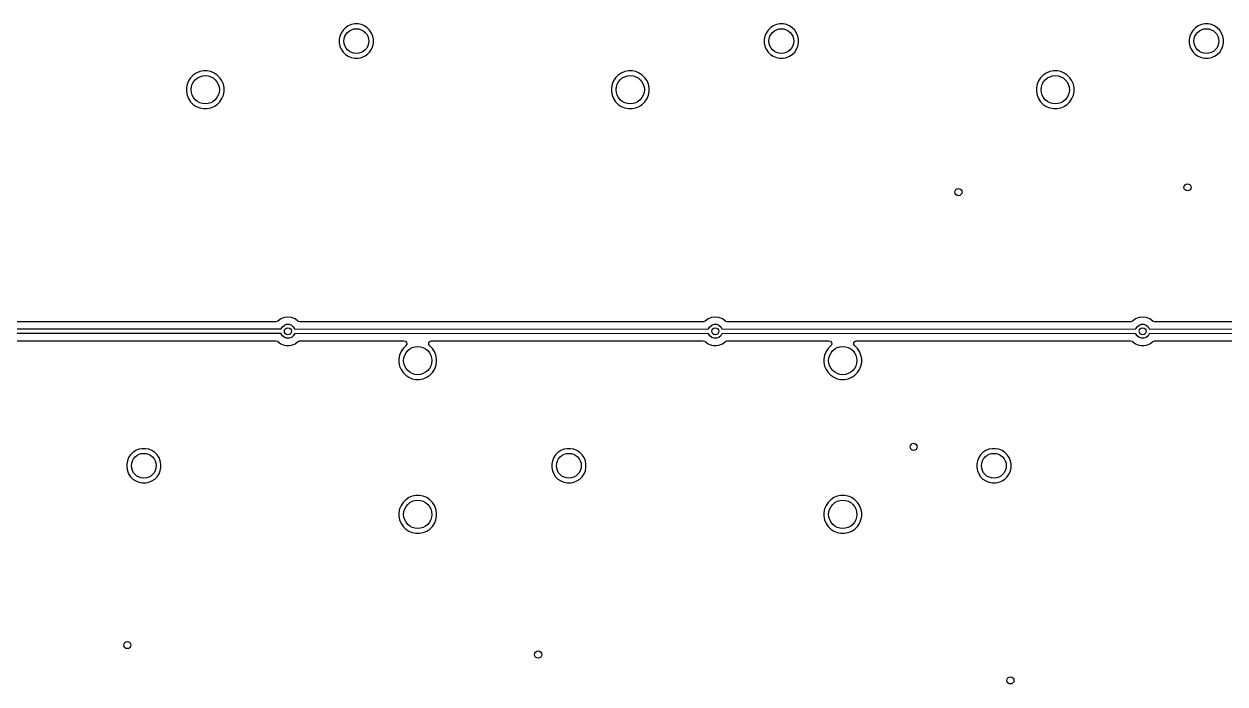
# Model space of a CAD drawing. Extents: x 0.7 to 11, y -6.1 to -1.6.
# Drawn here: x 2.399 to 4.401, y -3.805 to -2.704 of the extents above; entities that cross this region are included whole.
import ezdxf

# ---------------------------------------------------------------- set-up
doc = ezdxf.new("R2010")
doc.units = 0
doc.header["$MEASUREMENT"] = 0
doc.layers.add('BLACK', color=7, linetype='CONTINUOUS')

msp = doc.modelspace()

# ---------------------------------------------------------------- linework, layer by layer
at = {"layer": 'BLACK', "linetype": 'CONTINUOUS'}
for p, q in [((2.9274, -2.7188), (2.9253, -2.724)), ((2.9306, -2.7141), (2.9274, -2.7188)), ((2.9274, -2.7188), (2.9274, -2.7188)), ((2.9345, -2.7101), (2.9306, -2.7141)), ((2.9306, -2.7141), (2.9306, -2.7141)), ((2.9392, -2.707), (2.9345, -2.7101)), ((2.9345, -2.7101), (2.9345, -2.7101)), ((2.9444, -2.7048), (2.9392, -2.707)), ((2.9392, -2.707), (2.9392, -2.707)), ((2.9499, -2.7037), (2.9444, -2.7048)), ((2.9444, -2.7048), (2.9444, -2.7048)), ((2.9556, -2.7037), (2.9499, -2.7037)), ((2.9499, -2.7037), (2.9499, -2.7037)), ((2.9611, -2.7048), (2.9556, -2.7037)), ((2.9556, -2.7037), (2.9556, -2.7037)), ((2.9663, -2.707), (2.9611, -2.7048)), ((2.9611, -2.7048), (2.9611, -2.7048)), ((2.971, -2.7101), (2.9663, -2.707)), ((2.9663, -2.707), (2.9663, -2.707)), ((2.9749, -2.7141), (2.971, -2.7101)), ((2.971, -2.7101), (2.971, -2.7101)), ((2.9781, -2.7188), (2.9749, -2.7141)), ((2.9749, -2.7141), (2.9749, -2.7141)), ((2.9802, -2.724), (2.9781, -2.7188)), ((2.9781, -2.7188), (2.9781, -2.7188)), ((2.9781, -2.7188), (2.9781, -2.7188)), ((3.6361, -2.7188), (3.634, -2.724)), ((3.6392, -2.7141), (3.6361, -2.7188)), ((3.6361, -2.7188), (3.6361, -2.7188)), ((3.6432, -2.7101), (3.6392, -2.7141)), ((3.6392, -2.7141), (3.6392, -2.7141)), ((3.6479, -2.707), (3.6432, -2.7101)), ((3.6432, -2.7101), (3.6432, -2.7101)), ((3.6531, -2.7048), (3.6479, -2.707)), ((3.6479, -2.707), (3.6479, -2.707)), ((3.6586, -2.7037), (3.6531, -2.7048)), ((3.6531, -2.7048), (3.6531, -2.7048)), ((3.6642, -2.7037), (3.6586, -2.7037)), ((3.6586, -2.7037), (3.6586, -2.7037)), ((3.6697, -2.7048), (3.6642, -2.7037)), ((3.6642, -2.7037), (3.6642, -2.7037)), ((3.6749, -2.707), (3.6697, -2.7048)), ((3.6697, -2.7048), (3.6697, -2.7048)), ((3.6796, -2.7101), (3.6749, -2.707)), ((3.6749, -2.707), (3.6749, -2.707)), ((3.6836, -2.7141), (3.6796, -2.7101)), ((3.6796, -2.7101), (3.6796, -2.7101)), ((3.6867, -2.7188), (3.6836, -2.7141)), ((3.6836, -2.7141), (3.6836, -2.7141)), ((3.6889, -2.724), (3.6867, -2.7188)), ((3.6867, -2.7188), (3.6867, -2.7188)), ((3.6867, -2.7188), (3.6867, -2.7188)), ((4.3448, -2.7188), (4.3426, -2.724)), ((4.3479, -2.7141), (4.3448, -2.7188)), ((4.3448, -2.7188), (4.3448, -2.7188)), ((4.3519, -2.7101), (4.3479, -2.7141)), ((4.3479, -2.7141), (4.3479, -2.7141)), ((4.3565, -2.707), (4.3519, -2.7101)), ((4.3519, -2.7101), (4.3519, -2.7101)), ((4.3617, -2.7048), (4.3565, -2.707)), ((4.3565, -2.707), (4.3565, -2.707)), ((4.3673, -2.7037), (4.3617, -2.7048)), ((4.3617, -2.7048), (4.3617, -2.7048)), ((4.3729, -2.7037), (4.3673, -2.7037)), ((4.3673, -2.7037), (4.3673, -2.7037)), ((4.3784, -2.7048), (4.3729, -2.7037)), ((4.3729, -2.7037), (4.3729, -2.7037)), ((4.3836, -2.707), (4.3784, -2.7048)), ((4.3784, -2.7048), (4.3784, -2.7048)), ((4.3883, -2.7101), (4.3836, -2.707)), ((4.3836, -2.707), (4.3836, -2.707)), ((4.3923, -2.7141), (4.3883, -2.7101)), ((4.3883, -2.7101), (4.3883, -2.7101)), ((4.3954, -2.7188), (4.3923, -2.7141)), ((4.3923, -2.7141), (4.3923, -2.7141)), ((4.3975, -2.724), (4.3954, -2.7188)), ((4.3954, -2.7188), (4.3954, -2.7188)), ((4.3954, -2.7188), (4.3954, -2.7188)), ((2.9253, -2.724), (2.9242, -2.7295)), ((2.9242, -2.7295), (2.9242, -2.7295)), ((2.9242, -2.7295), (2.9242, -2.7351)), ((2.9242, -2.7351), (2.9242, -2.7351)), ((2.9242, -2.7351), (2.9242, -2.7351)), ((2.9242, -2.7351), (2.9253, -2.7406)), ((2.9253, -2.724), (2.9253, -2.724)), ((2.9253, -2.7406), (2.9253, -2.7406)), ((2.9253, -2.7406), (2.9274, -2.7458)), ((2.9781, -2.7458), (2.9802, -2.7406)), ((2.9813, -2.7295), (2.9802, -2.724)), ((2.9802, -2.724), (2.9802, -2.724)), ((2.9802, -2.724), (2.9802, -2.724)), ((2.9802, -2.7406), (2.9813, -2.7351)), ((2.9813, -2.7351), (2.9813, -2.7295)), ((2.9813, -2.7295), (2.9813, -2.7295)), ((2.9813, -2.7351), (2.9813, -2.7351)), ((3.634, -2.724), (3.6329, -2.7295)), ((3.6329, -2.7295), (3.6329, -2.7295)), ((3.6329, -2.7295), (3.6329, -2.7351)), ((3.6329, -2.7351), (3.6329, -2.7351)), ((3.6329, -2.7351), (3.6329, -2.7351)), ((3.6329, -2.7351), (3.634, -2.7406)), ((3.634, -2.724), (3.634, -2.724)), ((3.634, -2.7406), (3.634, -2.7406)), ((3.634, -2.7406), (3.6361, -2.7458)), ((3.6867, -2.7458), (3.6889, -2.7406)), ((3.69, -2.7295), (3.6889, -2.724)), ((3.6889, -2.724), (3.6889, -2.724)), ((3.6889, -2.724), (3.6889, -2.724)), ((3.6889, -2.7406), (3.69, -2.7351)), ((3.69, -2.7351), (3.69, -2.7295)), ((3.69, -2.7295), (3.69, -2.7295)), ((3.69, -2.7351), (3.69, -2.7351)), ((4.3426, -2.724), (4.3415, -2.7295)), ((4.3415, -2.7295), (4.3415, -2.7295)), ((4.3415, -2.7295), (4.3415, -2.7351)), ((4.3415, -2.7351), (4.3415, -2.7351)), ((4.3415, -2.7351), (4.3415, -2.7351)), ((4.3415, -2.7351), (4.3426, -2.7406)), ((4.3426, -2.724), (4.3426, -2.724)), ((4.3426, -2.7406), (4.3426, -2.7406)), ((4.3426, -2.7406), (4.3448, -2.7458)), ((4.3954, -2.7458), (4.3975, -2.7406)), ((4.3986, -2.7295), (4.3975, -2.724)), ((4.3975, -2.724), (4.3975, -2.724)), ((4.3975, -2.724), (4.3975, -2.724)), ((4.3975, -2.7406), (4.3986, -2.7351)), ((4.3986, -2.7351), (4.3986, -2.7295)), ((4.3986, -2.7295), (4.3986, -2.7295)), ((4.3986, -2.7351), (4.3986, -2.7351)), ((2.9274, -2.7458), (2.9274, -2.7458)), ((2.9274, -2.7458), (2.9306, -2.7505)), ((2.9306, -2.7505), (2.9306, -2.7505)), ((2.9306, -2.7505), (2.9345, -2.7545)), ((2.9345, -2.7545), (2.9345, -2.7545)), ((2.9345, -2.7545), (2.9392, -2.7576)), ((2.9392, -2.7576), (2.9392, -2.7576)), ((2.9392, -2.7576), (2.9392, -2.7576)), ((2.9392, -2.7576), (2.9444, -2.7597)), ((2.9444, -2.7597), (2.9444, -2.7597)), ((2.9444, -2.7597), (2.9444, -2.7597)), ((2.9444, -2.7597), (2.9499, -2.7608)), ((2.9499, -2.7608), (2.9499, -2.7608)), ((2.9499, -2.7608), (2.9556, -2.7608)), ((2.9556, -2.7608), (2.9593, -2.7601)), ((2.9593, -2.7601), (2.9611, -2.7597)), ((2.9611, -2.7597), (2.9663, -2.7576)), ((2.9663, -2.7576), (2.971, -2.7545)), ((2.971, -2.7545), (2.9749, -2.7505)), ((2.9749, -2.7505), (2.9781, -2.7458)), ((3.6361, -2.7458), (3.6361, -2.7458)), ((3.6361, -2.7458), (3.6392, -2.7505)), ((3.6392, -2.7505), (3.6392, -2.7505)), ((3.6392, -2.7505), (3.6432, -2.7545)), ((3.6432, -2.7545), (3.6432, -2.7545)), ((3.6432, -2.7545), (3.6479, -2.7576)), ((3.6479, -2.7576), (3.6479, -2.7576)), ((3.6479, -2.7576), (3.6479, -2.7576)), ((3.6479, -2.7576), (3.6531, -2.7597)), ((3.6531, -2.7597), (3.6531, -2.7597)), ((3.6531, -2.7597), (3.6531, -2.7597)), ((3.6531, -2.7597), (3.6586, -2.7608)), ((3.6586, -2.7608), (3.6586, -2.7608)), ((3.6586, -2.7608), (3.6642, -2.7608)), ((3.6642, -2.7608), (3.6679, -2.7601)), ((3.6679, -2.7601), (3.6697, -2.7597)), ((3.6697, -2.7597), (3.6749, -2.7576)), ((3.6749, -2.7576), (3.6796, -2.7545)), ((3.6796, -2.7545), (3.6836, -2.7505)), ((3.6836, -2.7505), (3.6867, -2.7458)), ((4.3448, -2.7458), (4.3448, -2.7458)), ((4.3448, -2.7458), (4.3479, -2.7505)), ((4.3479, -2.7505), (4.3479, -2.7505)), ((4.3479, -2.7505), (4.3519, -2.7545)), ((4.3519, -2.7545), (4.3519, -2.7545)), ((4.3519, -2.7545), (4.3565, -2.7576)), ((4.3565, -2.7576), (4.3565, -2.7576)), ((4.3565, -2.7576), (4.3565, -2.7576)), ((4.3565, -2.7576), (4.3617, -2.7597)), ((4.3617, -2.7597), (4.3617, -2.7597)), ((4.3617, -2.7597), (4.3617, -2.7597)), ((4.3617, -2.7597), (4.3673, -2.7608)), ((4.3673, -2.7608), (4.3673, -2.7608)), ((4.3673, -2.7608), (4.3729, -2.7608)), ((4.3729, -2.7608), (4.3766, -2.7601)), ((4.3766, -2.7601), (4.3784, -2.7597)), ((4.3784, -2.7597), (4.3836, -2.7576)), ((4.3836, -2.7576), (4.3883, -2.7545)), ((4.3883, -2.7545), (4.3923, -2.7505)), ((4.3923, -2.7505), (4.3954, -2.7458)), ((2.6916, -2.7831), (2.6859, -2.7855)), ((2.6977, -2.7819), (2.6916, -2.7831)), ((2.6916, -2.7831), (2.6916, -2.7831)), ((2.7039, -2.7819), (2.6977, -2.7819)), ((2.6977, -2.7819), (2.6977, -2.7819)), ((2.71, -2.7831), (2.7039, -2.7819)), ((2.7039, -2.7819), (2.7039, -2.7819)), ((2.7157, -2.7855), (2.71, -2.7831)), ((2.71, -2.7831), (2.71, -2.7831)), ((3.4003, -2.7831), (3.3945, -2.7855)), ((3.4063, -2.7819), (3.4003, -2.7831)), ((3.4003, -2.7831), (3.4003, -2.7831)), ((3.4126, -2.7819), (3.4063, -2.7819)), ((3.4063, -2.7819), (3.4063, -2.7819)), ((3.4186, -2.7831), (3.4126, -2.7819)), ((3.4126, -2.7819), (3.4126, -2.7819)), ((3.4244, -2.7855), (3.4186, -2.7831)), ((3.4186, -2.7831), (3.4186, -2.7831)), ((4.1089, -2.7831), (4.1032, -2.7855)), ((4.115, -2.7819), (4.1089, -2.7831)), ((4.1089, -2.7831), (4.1089, -2.7831)), ((4.1212, -2.7819), (4.115, -2.7819)), ((4.115, -2.7819), (4.115, -2.7819)), ((4.1273, -2.7831), (4.1212, -2.7819)), ((4.1212, -2.7819), (4.1212, -2.7819)), ((4.133, -2.7855), (4.1273, -2.7831)), ((4.1273, -2.7831), (4.1273, -2.7831)), ((2.6729, -2.7985), (2.6705, -2.8042)), ((2.6763, -2.7933), (2.6729, -2.7985)), ((2.6729, -2.7985), (2.6729, -2.7985)), ((2.6807, -2.7889), (2.6763, -2.7933)), ((2.6763, -2.7933), (2.6763, -2.7933)), ((2.6859, -2.7855), (2.6807, -2.7889)), ((2.6807, -2.7889), (2.6807, -2.7889)), ((2.6859, -2.7855), (2.6859, -2.7855)), ((2.7209, -2.7889), (2.7157, -2.7855)), ((2.7157, -2.7855), (2.7157, -2.7855)), ((2.7253, -2.7933), (2.7209, -2.7889)), ((2.7209, -2.7889), (2.7209, -2.7889)), ((2.7287, -2.7985), (2.7253, -2.7933)), ((2.7253, -2.7933), (2.7253, -2.7933)), ((2.7311, -2.8042), (2.7287, -2.7985)), ((2.7287, -2.7985), (2.7287, -2.7985)), ((3.3815, -2.7985), (3.3791, -2.8042)), ((3.385, -2.7933), (3.3815, -2.7985)), ((3.3815, -2.7985), (3.3815, -2.7985)), ((3.3894, -2.7889), (3.385, -2.7933)), ((3.385, -2.7933), (3.385, -2.7933)), ((3.3945, -2.7855), (3.3894, -2.7889)), ((3.3894, -2.7889), (3.3894, -2.7889)), ((3.3945, -2.7855), (3.3945, -2.7855)), ((3.4295, -2.7889), (3.4244, -2.7855)), ((3.4244, -2.7855), (3.4244, -2.7855)), ((3.4339, -2.7933), (3.4295, -2.7889)), ((3.4295, -2.7889), (3.4295, -2.7889)), ((3.4374, -2.7985), (3.4339, -2.7933)), ((3.4339, -2.7933), (3.4339, -2.7933)), ((3.4398, -2.8042), (3.4374, -2.7985)), ((3.4374, -2.7985), (3.4374, -2.7985)), ((4.0902, -2.7985), (4.0878, -2.8042)), ((4.0936, -2.7933), (4.0902, -2.7985)), ((4.0902, -2.7985), (4.0902, -2.7985)), ((4.098, -2.7889), (4.0936, -2.7933)), ((4.0936, -2.7933), (4.0936, -2.7933)), ((4.1032, -2.7855), (4.098, -2.7889)), ((4.098, -2.7889), (4.098, -2.7889)), ((4.1032, -2.7855), (4.1032, -2.7855)), ((4.1382, -2.7889), (4.133, -2.7855)), ((4.133, -2.7855), (4.133, -2.7855)), ((4.1426, -2.7933), (4.1382, -2.7889)), ((4.1382, -2.7889), (4.1382, -2.7889)), ((4.146, -2.7985), (4.1426, -2.7933)), ((4.1426, -2.7933), (4.1426, -2.7933)), ((4.1484, -2.8042), (4.146, -2.7985)), ((4.146, -2.7985), (4.146, -2.7985)), ((2.6705, -2.8042), (2.6693, -2.8103)), ((2.6693, -2.8103), (2.6693, -2.8165)), ((2.6693, -2.8165), (2.6705, -2.8226)), ((2.6705, -2.8042), (2.6705, -2.8042)), ((2.6705, -2.8226), (2.6705, -2.8226)), ((2.6705, -2.8226), (2.6729, -2.8283)), ((2.7287, -2.8283), (2.7311, -2.8226)), ((2.7323, -2.8103), (2.7311, -2.8042)), ((2.7311, -2.8042), (2.7311, -2.8042)), ((2.7311, -2.8042), (2.7311, -2.8042)), ((2.7311, -2.8226), (2.7323, -2.8165)), ((2.7323, -2.8165), (2.7323, -2.8103)), ((2.7323, -2.8103), (2.7323, -2.8103)), ((2.7323, -2.8103), (2.7323, -2.8103)), ((3.3791, -2.8042), (3.3779, -2.8103)), ((3.3779, -2.8103), (3.3779, -2.8165)), ((3.3779, -2.8165), (3.3791, -2.8226)), ((3.3791, -2.8042), (3.3791, -2.8042)), ((3.3791, -2.8226), (3.3791, -2.8226)), ((3.3791, -2.8226), (3.3815, -2.8283)), ((3.4374, -2.8283), (3.4398, -2.8226)), ((3.441, -2.8103), (3.4398, -2.8042)), ((3.4398, -2.8042), (3.4398, -2.8042)), ((3.4398, -2.8042), (3.4398, -2.8042)), ((3.4398, -2.8226), (3.441, -2.8165)), ((3.441, -2.8165), (3.441, -2.8103)), ((3.441, -2.8103), (3.441, -2.8103)), ((3.441, -2.8103), (3.441, -2.8103)), ((4.0878, -2.8042), (4.0866, -2.8103)), ((4.0866, -2.8103), (4.0866, -2.8165)), ((4.0866, -2.8165), (4.0878, -2.8226)), ((4.0878, -2.8042), (4.0878, -2.8042)), ((4.0878, -2.8226), (4.0878, -2.8226)), ((4.0878, -2.8226), (4.0902, -2.8283)), ((4.146, -2.8283), (4.1484, -2.8226)), ((4.1496, -2.8103), (4.1484, -2.8042)), ((4.1484, -2.8042), (4.1484, -2.8042)), ((4.1484, -2.8042), (4.1484, -2.8042)), ((4.1484, -2.8226), (4.1496, -2.8165)), ((4.1496, -2.8165), (4.1496, -2.8103)), ((4.1496, -2.8103), (4.1496, -2.8103)), ((4.1496, -2.8103), (4.1496, -2.8103)), ((2.6729, -2.8283), (2.6729, -2.8283)), ((2.6729, -2.8283), (2.6763, -2.8335)), ((2.6763, -2.8335), (2.6763, -2.8335)), ((2.6763, -2.8335), (2.6807, -2.8379)), ((2.6807, -2.8379), (2.6859, -2.8413)), ((2.6859, -2.8413), (2.6859, -2.8413)), ((2.6859, -2.8413), (2.6916, -2.8437)), ((2.71, -2.8437), (2.7157, -2.8413)), ((2.7157, -2.8413), (2.7161, -2.841)), ((2.7161, -2.841), (2.7209, -2.8379)), ((2.7209, -2.8379), (2.7253, -2.8335)), ((2.7209, -2.8379), (2.7209, -2.8379)), ((2.7253, -2.8335), (2.7287, -2.8283)), ((2.7253, -2.8335), (2.7253, -2.8335)), ((3.3815, -2.8283), (3.3815, -2.8283)), ((3.3815, -2.8283), (3.385, -2.8335)), ((3.385, -2.8335), (3.385, -2.8335)), ((3.385, -2.8335), (3.3894, -2.8379)), ((3.3894, -2.8379), (3.3945, -2.8413)), ((3.3945, -2.8413), (3.3945, -2.8413)), ((3.3945, -2.8413), (3.4003, -2.8437)), ((3.4186, -2.8437), (3.4244, -2.8413)), ((3.4244, -2.8413), (3.4248, -2.841)), ((3.4248, -2.841), (3.4295, -2.8379)), ((3.4295, -2.8379), (3.4339, -2.8335)), ((3.4295, -2.8379), (3.4295, -2.8379)), ((3.4339, -2.8335), (3.4374, -2.8283)), ((3.4339, -2.8335), (3.4339, -2.8335)), ((4.0902, -2.8283), (4.0902, -2.8283)), ((4.0902, -2.8283), (4.0936, -2.8335)), ((4.0936, -2.8335), (4.0936, -2.8335)), ((4.0936, -2.8335), (4.098, -2.8379)), ((4.098, -2.8379), (4.1032, -2.8413)), ((4.1032, -2.8413), (4.1032, -2.8413)), ((4.1032, -2.8413), (4.1089, -2.8437)), ((4.1273, -2.8437), (4.133, -2.8413)), ((4.133, -2.8413), (4.1335, -2.841)), ((4.1335, -2.841), (4.1382, -2.8379)), ((4.1382, -2.8379), (4.1426, -2.8335)), ((4.1382, -2.8379), (4.1382, -2.8379)), ((4.1426, -2.8335), (4.146, -2.8283)), ((4.1426, -2.8335), (4.1426, -2.8335)), ((2.6916, -2.8437), (2.6916, -2.8437)), ((2.6916, -2.8437), (2.6977, -2.8449)), ((2.6977, -2.8449), (2.6977, -2.8449)), ((2.6977, -2.8449), (2.6977, -2.8449)), ((2.6977, -2.8449), (2.7039, -2.8449)), ((2.7039, -2.8449), (2.71, -2.8437)), ((2.7039, -2.8449), (2.7039, -2.8449)), ((3.4003, -2.8437), (3.4003, -2.8437)), ((3.4003, -2.8437), (3.4063, -2.8449)), ((3.4063, -2.8449), (3.4063, -2.8449)), ((3.4063, -2.8449), (3.4063, -2.8449)), ((3.4063, -2.8449), (3.4126, -2.8449)), ((3.4126, -2.8449), (3.4186, -2.8437)), ((3.4126, -2.8449), (3.4126, -2.8449)), ((4.1089, -2.8437), (4.1089, -2.8437)), ((4.1089, -2.8437), (4.115, -2.8449)), ((4.115, -2.8449), (4.115, -2.8449)), ((4.115, -2.8449), (4.115, -2.8449)), ((4.115, -2.8449), (4.1212, -2.8449)), ((4.1212, -2.8449), (4.1273, -2.8437)), ((4.1212, -2.8449), (4.1212, -2.8449)), ((2.8186, -3.2008), (2.1538, -3.2008)), ((2.819, -3.2008), (2.8186, -3.2008)), ((2.8216, -3.1998), (2.819, -3.2008)), ((2.8217, -3.1997), (2.8216, -3.1998)), ((2.8267, -3.1959), (2.8217, -3.1997)), ((2.8217, -3.1997), (2.8217, -3.1997)), ((2.8324, -3.1935), (2.8267, -3.1959)), ((2.8267, -3.1959), (2.8267, -3.1959)), ((2.8386, -3.1927), (2.8324, -3.1935)), ((2.8324, -3.1935), (2.8324, -3.1935)), ((2.8448, -3.1935), (2.8386, -3.1927)), ((2.8386, -3.1927), (2.8386, -3.1927)), ((2.8505, -3.1959), (2.8448, -3.1935)), ((2.8448, -3.1935), (2.8448, -3.1935)), ((2.8554, -3.1997), (2.8505, -3.1959)), ((2.8556, -3.1998), (2.8554, -3.1997)), ((2.8554, -3.1997), (2.8554, -3.1997)), ((2.8559, -3.2), (2.8556, -3.1998)), ((2.8585, -3.2008), (2.8559, -3.2)), ((3.5312, -3.2008), (2.8585, -3.2008)), ((3.5316, -3.2008), (3.5312, -3.2008)), ((3.5342, -3.1998), (3.5316, -3.2008)), ((3.5343, -3.1997), (3.5342, -3.1998)), ((3.5393, -3.1959), (3.5343, -3.1997)), ((3.5343, -3.1997), (3.5343, -3.1997)), ((3.545, -3.1935), (3.5393, -3.1959)), ((3.5393, -3.1959), (3.5393, -3.1959)), ((3.5512, -3.1927), (3.545, -3.1935)), ((3.545, -3.1935), (3.545, -3.1935)), ((3.5574, -3.1935), (3.5512, -3.1927)), ((3.5512, -3.1927), (3.5512, -3.1927)), ((3.5631, -3.1959), (3.5574, -3.1935)), ((3.5574, -3.1935), (3.5574, -3.1935)), ((3.568, -3.1997), (3.5631, -3.1959)), ((3.5682, -3.1998), (3.568, -3.1997)), ((3.568, -3.1997), (3.568, -3.1997)), ((3.5685, -3.2), (3.5682, -3.1998)), ((3.5711, -3.2008), (3.5685, -3.2)), ((4.2438, -3.2008), (3.5711, -3.2008)), ((4.2442, -3.2008), (4.2438, -3.2008)), ((4.2468, -3.1998), (4.2442, -3.2008)), ((4.2469, -3.1997), (4.2468, -3.1998)), ((4.2519, -3.1959), (4.2469, -3.1997)), ((4.2469, -3.1997), (4.2469, -3.1997)), ((4.2576, -3.1935), (4.2519, -3.1959)), ((4.2519, -3.1959), (4.2519, -3.1959)), ((4.2638, -3.1927), (4.2576, -3.1935)), ((4.2576, -3.1935), (4.2576, -3.1935)), ((4.27, -3.1935), (4.2638, -3.1927)), ((4.2638, -3.1927), (4.2638, -3.1927)), ((4.2757, -3.1959), (4.27, -3.1935)), ((4.27, -3.1935), (4.27, -3.1935)), ((4.2806, -3.1997), (4.2757, -3.1959)), ((4.2808, -3.1998), (4.2806, -3.1997)), ((4.2806, -3.1997), (4.2806, -3.1997)), ((4.2811, -3.2), (4.2808, -3.1998)), ((4.2837, -3.2008), (4.2811, -3.2)), ((4.8068, -3.2008), (4.2837, -3.2008)), ((2.145, -3.2127), (2.8275, -3.2126)), ((2.8275, -3.2204), (2.145, -3.2205)), ((2.8275, -3.2125), (2.8295, -3.2089)), ((2.8275, -3.2126), (2.8275, -3.2125)), ((2.8275, -3.2206), (2.8275, -3.2204)), ((2.8295, -3.2241), (2.8275, -3.2206)), ((2.8295, -3.2089), (2.8327, -3.2063)), ((2.8327, -3.2063), (2.8365, -3.2049)), ((2.8365, -3.2049), (2.8406, -3.2049)), ((2.8406, -3.2049), (2.8445, -3.2063)), ((2.8445, -3.2063), (2.8476, -3.2089)), ((2.8476, -3.2089), (2.8497, -3.2125)), ((2.8497, -3.2206), (2.8476, -3.2241)), ((2.8497, -3.2125), (2.8497, -3.2127)), ((2.8497, -3.2127), (3.5401, -3.2126)), ((3.5401, -3.2204), (2.8497, -3.2205)), ((2.8497, -3.2205), (2.8497, -3.2206)), ((3.5401, -3.2125), (3.5421, -3.2089)), ((3.5401, -3.2126), (3.5401, -3.2125)), ((3.5401, -3.2206), (3.5401, -3.2204)), ((3.5421, -3.2241), (3.5401, -3.2206)), ((3.5421, -3.2089), (3.5453, -3.2063)), ((3.5453, -3.2063), (3.5491, -3.2049)), ((3.5491, -3.2049), (3.5532, -3.2049)), ((3.5532, -3.2049), (3.5571, -3.2063)), ((3.5571, -3.2063), (3.5602, -3.2089)), ((3.5602, -3.2089), (3.5623, -3.2125)), ((3.5623, -3.2206), (3.5602, -3.2241)), ((3.5623, -3.2125), (3.5623, -3.2127)), ((3.5623, -3.2127), (4.2527, -3.2126)), ((4.2526, -3.2204), (3.5623, -3.2205)), ((3.5623, -3.2205), (3.5623, -3.2206)), ((4.2527, -3.2206), (4.2526, -3.2204)), ((4.2527, -3.2125), (4.2547, -3.2089)), ((4.2527, -3.2126), (4.2527, -3.2125)), ((4.2547, -3.2241), (4.2527, -3.2206)), ((4.2547, -3.2089), (4.2579, -3.2063)), ((4.2579, -3.2063), (4.2617, -3.2049)), ((4.2617, -3.2049), (4.2658, -3.2049)), ((4.2658, -3.2049), (4.2697, -3.2063)), ((4.2697, -3.2063), (4.2728, -3.2089)), ((4.2728, -3.2089), (4.2749, -3.2125)), ((4.2749, -3.2206), (4.2728, -3.2241)), ((4.2749, -3.2125), (4.2749, -3.2127)), ((4.2749, -3.2127), (4.8157, -3.2126)), ((4.8156, -3.2204), (4.2749, -3.2205)), ((4.2749, -3.2205), (4.2749, -3.2206)), ((2.3697, -3.2323), (2.8186, -3.2323)), ((2.8186, -3.2323), (2.8213, -3.2331)), ((2.8213, -3.2331), (2.8216, -3.2333)), ((2.8216, -3.2333), (2.8217, -3.2334)), ((2.8217, -3.2334), (2.8217, -3.2334)), ((2.8217, -3.2334), (2.8267, -3.2372)), ((2.8267, -3.2372), (2.8324, -3.2396)), ((2.8327, -3.2268), (2.8295, -3.2241)), ((2.8324, -3.2396), (2.8355, -3.24)), ((2.8365, -3.2282), (2.8327, -3.2268)), ((2.8355, -3.24), (2.8386, -3.2404)), ((2.8406, -3.2282), (2.8365, -3.2282)), ((2.8386, -3.2404), (2.8406, -3.2401)), ((2.8386, -3.2404), (2.8386, -3.2404)), ((2.8386, -3.2404), (2.8386, -3.2404)), ((2.8445, -3.2268), (2.8406, -3.2282)), ((2.8406, -3.2401), (2.8448, -3.2396)), ((2.8476, -3.2241), (2.8445, -3.2268)), ((2.8448, -3.2396), (2.8505, -3.2372)), ((2.8505, -3.2372), (2.8554, -3.2334)), ((2.8554, -3.2334), (2.8556, -3.2333)), ((2.8554, -3.2334), (2.8554, -3.2334)), ((2.8556, -3.2333), (2.8581, -3.2323)), ((2.8581, -3.2323), (2.8585, -3.2323)), ((2.8585, -3.2323), (3.0318, -3.2323)), ((3.0352, -3.2407), (3.0306, -3.2453)), ((3.0318, -3.2323), (3.0345, -3.2331)), ((3.0345, -3.2331), (3.0363, -3.2352)), ((3.0355, -3.2404), (3.0352, -3.2407)), ((3.0352, -3.2407), (3.0352, -3.2407)), ((3.0367, -3.2379), (3.0355, -3.2404)), ((3.0363, -3.2352), (3.0367, -3.2379)), ((3.0737, -3.2359), (3.0751, -3.2336)), ((3.0738, -3.2387), (3.0737, -3.2359)), ((3.0751, -3.2406), (3.0738, -3.2387)), ((3.075, -3.2407), (3.0751, -3.2406)), ((3.0796, -3.2453), (3.075, -3.2407)), ((3.0751, -3.2336), (3.0776, -3.2324)), ((3.0776, -3.2324), (3.0784, -3.2323)), ((3.0784, -3.2323), (3.5312, -3.2323)), ((3.5312, -3.2323), (3.5339, -3.2331)), ((3.5339, -3.2331), (3.5342, -3.2333)), ((3.5342, -3.2333), (3.5343, -3.2334)), ((3.5343, -3.2334), (3.5343, -3.2334)), ((3.5343, -3.2334), (3.5393, -3.2372)), ((3.5393, -3.2372), (3.545, -3.2396)), ((3.5453, -3.2268), (3.5421, -3.2241)), ((3.545, -3.2396), (3.5481, -3.24)), ((3.5491, -3.2282), (3.5453, -3.2268)), ((3.5481, -3.24), (3.5512, -3.2404)), ((3.5532, -3.2282), (3.5491, -3.2282)), ((3.5512, -3.2404), (3.5532, -3.2401)), ((3.5512, -3.2404), (3.5512, -3.2404)), ((3.5512, -3.2404), (3.5512, -3.2404)), ((3.5571, -3.2268), (3.5532, -3.2282)), ((3.5532, -3.2401), (3.5574, -3.2396)), ((3.5602, -3.2241), (3.5571, -3.2268)), ((3.5574, -3.2396), (3.5631, -3.2372)), ((3.5631, -3.2372), (3.568, -3.2334)), ((3.568, -3.2334), (3.5682, -3.2333)), ((3.568, -3.2334), (3.568, -3.2334)), ((3.5682, -3.2333), (3.5707, -3.2323)), ((3.5707, -3.2323), (3.5711, -3.2323)), ((3.5711, -3.2323), (3.7405, -3.2323)), ((3.7439, -3.2407), (3.7393, -3.2453)), ((3.7405, -3.2323), (3.7431, -3.2331)), ((3.7431, -3.2331), (3.7449, -3.2352)), ((3.7442, -3.2404), (3.7439, -3.2407)), ((3.7439, -3.2407), (3.7439, -3.2407)), ((3.7453, -3.2379), (3.7442, -3.2404)), ((3.7449, -3.2352), (3.7453, -3.2379)), ((3.7824, -3.2359), (3.7838, -3.2336)), ((3.7824, -3.2387), (3.7824, -3.2359)), ((3.7838, -3.2406), (3.7824, -3.2387)), ((3.7837, -3.2407), (3.7838, -3.2406)), ((3.7883, -3.2453), (3.7837, -3.2407)), ((3.7838, -3.2336), (3.7862, -3.2324)), ((3.7862, -3.2324), (3.7871, -3.2323)), ((3.7871, -3.2323), (4.2438, -3.2323)), ((4.2438, -3.2323), (4.2465, -3.2331)), ((4.2465, -3.2331), (4.2468, -3.2333)), ((4.2468, -3.2333), (4.2469, -3.2334)), ((4.2469, -3.2334), (4.2469, -3.2334)), ((4.2469, -3.2334), (4.2519, -3.2372)), ((4.2519, -3.2372), (4.2576, -3.2396)), ((4.2579, -3.2268), (4.2547, -3.2241)), ((4.2576, -3.2396), (4.2607, -3.24)), ((4.2617, -3.2282), (4.2579, -3.2268)), ((4.2607, -3.24), (4.2638, -3.2404)), ((4.2658, -3.2282), (4.2617, -3.2282)), ((4.2638, -3.2404), (4.2658, -3.2401)), ((4.2638, -3.2404), (4.2638, -3.2404)), ((4.2638, -3.2404), (4.2638, -3.2404)), ((4.2697, -3.2268), (4.2658, -3.2282)), ((4.2658, -3.2401), (4.27, -3.2396)), ((4.2728, -3.2241), (4.2697, -3.2268)), ((4.27, -3.2396), (4.2757, -3.2372)), ((4.2757, -3.2372), (4.2806, -3.2334)), ((4.2806, -3.2334), (4.2808, -3.2333)), ((4.2806, -3.2334), (4.2806, -3.2334)), ((4.2808, -3.2333), (4.2833, -3.2323)), ((4.2833, -3.2323), (4.2837, -3.2323)), ((4.2837, -3.2323), (4.4492, -3.2323)), ((3.0248, -3.2562), (3.0236, -3.2623)), ((3.0236, -3.2623), (3.0236, -3.2685)), ((3.0272, -3.2504), (3.0248, -3.2562)), ((3.0248, -3.2562), (3.0248, -3.2562)), ((3.0306, -3.2453), (3.0272, -3.2504)), ((3.0272, -3.2504), (3.0272, -3.2504)), ((3.0306, -3.2453), (3.0306, -3.2453)), ((3.083, -3.2504), (3.0796, -3.2453)), ((3.0796, -3.2453), (3.0796, -3.2453)), ((3.0854, -3.2562), (3.083, -3.2504)), ((3.083, -3.2504), (3.083, -3.2504)), ((3.0866, -3.2623), (3.0854, -3.2562)), ((3.0854, -3.2562), (3.0854, -3.2562)), ((3.0854, -3.2562), (3.0854, -3.2562)), ((3.0866, -3.2685), (3.0866, -3.2623)), ((3.0866, -3.2623), (3.0866, -3.2623)), ((3.0866, -3.2623), (3.0866, -3.2623)), ((3.7335, -3.2562), (3.7323, -3.2623)), ((3.7323, -3.2623), (3.7323, -3.2685)), ((3.7359, -3.2504), (3.7335, -3.2562)), ((3.7335, -3.2562), (3.7335, -3.2562)), ((3.7393, -3.2453), (3.7359, -3.2504)), ((3.7359, -3.2504), (3.7359, -3.2504)), ((3.7393, -3.2453), (3.7393, -3.2453)), ((3.7917, -3.2504), (3.7883, -3.2453)), ((3.7883, -3.2453), (3.7883, -3.2453)), ((3.7941, -3.2562), (3.7917, -3.2504)), ((3.7917, -3.2504), (3.7917, -3.2504)), ((3.7953, -3.2623), (3.7941, -3.2562)), ((3.7941, -3.2562), (3.7941, -3.2562)), ((3.7941, -3.2562), (3.7941, -3.2562)), ((3.7953, -3.2685), (3.7953, -3.2623)), ((3.7953, -3.2623), (3.7953, -3.2623)), ((3.7953, -3.2623), (3.7953, -3.2623)), ((3.0236, -3.2685), (3.0248, -3.2745)), ((3.0248, -3.2745), (3.0248, -3.2745)), ((3.0248, -3.2745), (3.0272, -3.2803)), ((3.0272, -3.2803), (3.0272, -3.2803)), ((3.0272, -3.2803), (3.0306, -3.2854)), ((3.0796, -3.2854), (3.083, -3.2803)), ((3.083, -3.2803), (3.0854, -3.2745)), ((3.0854, -3.2745), (3.0866, -3.2685)), ((3.7323, -3.2685), (3.7335, -3.2745)), ((3.7335, -3.2745), (3.7335, -3.2745)), ((3.7335, -3.2745), (3.7359, -3.2803)), ((3.7359, -3.2803), (3.7359, -3.2803)), ((3.7359, -3.2803), (3.7393, -3.2854)), ((3.7883, -3.2854), (3.7917, -3.2803)), ((3.7917, -3.2803), (3.7941, -3.2745)), ((3.7941, -3.2745), (3.7953, -3.2685)), ((3.0306, -3.2854), (3.0306, -3.2854)), ((3.0306, -3.2854), (3.035, -3.2898)), ((3.035, -3.2898), (3.035, -3.2898)), ((3.035, -3.2898), (3.0402, -3.2933)), ((3.0402, -3.2933), (3.0402, -3.2933)), ((3.0402, -3.2933), (3.0459, -3.2957)), ((3.0459, -3.2957), (3.0459, -3.2957)), ((3.0459, -3.2957), (3.052, -3.2969)), ((3.052, -3.2969), (3.052, -3.2969)), ((3.052, -3.2969), (3.052, -3.2969)), ((3.052, -3.2969), (3.0582, -3.2969)), ((3.0582, -3.2969), (3.0643, -3.2957)), ((3.0582, -3.2969), (3.0582, -3.2969)), ((3.0643, -3.2957), (3.07, -3.2933)), ((3.07, -3.2933), (3.0752, -3.2898)), ((3.0752, -3.2898), (3.0796, -3.2854)), ((3.7393, -3.2854), (3.7393, -3.2854)), ((3.7393, -3.2854), (3.7437, -3.2898)), ((3.7437, -3.2898), (3.7437, -3.2898)), ((3.7437, -3.2898), (3.7489, -3.2933)), ((3.7489, -3.2933), (3.7489, -3.2933)), ((3.7489, -3.2933), (3.7546, -3.2957)), ((3.7546, -3.2957), (3.7546, -3.2957)), ((3.7546, -3.2957), (3.7607, -3.2969)), ((3.7607, -3.2969), (3.7607, -3.2969)), ((3.7607, -3.2969), (3.7607, -3.2969)), ((3.7607, -3.2969), (3.7669, -3.2969)), ((3.7669, -3.2969), (3.773, -3.2957)), ((3.7669, -3.2969), (3.7669, -3.2969)), ((3.773, -3.2957), (3.7787, -3.2933)), ((3.7787, -3.2933), (3.7839, -3.2898)), ((3.7839, -3.2898), (3.7883, -3.2854)), ((2.5762, -3.4227), (2.5731, -3.4274)), ((2.5802, -3.4188), (2.5762, -3.4227)), ((2.5762, -3.4227), (2.5762, -3.4227)), ((2.5849, -3.4156), (2.5802, -3.4188)), ((2.5802, -3.4188), (2.5802, -3.4188)), ((2.5901, -3.4135), (2.5849, -3.4156)), ((2.5849, -3.4156), (2.5849, -3.4156)), ((2.5956, -3.4124), (2.5901, -3.4135)), ((2.5901, -3.4135), (2.5901, -3.4135)), ((2.6012, -3.4124), (2.5956, -3.4124)), ((2.5956, -3.4124), (2.5956, -3.4124)), ((2.6068, -3.4135), (2.6012, -3.4124)), ((2.6012, -3.4124), (2.6012, -3.4124)), ((2.612, -3.4156), (2.6068, -3.4135)), ((2.6068, -3.4135), (2.6068, -3.4135)), ((2.6166, -3.4188), (2.612, -3.4156)), ((2.612, -3.4156), (2.612, -3.4156)), ((2.6206, -3.4227), (2.6166, -3.4188)), ((2.6166, -3.4188), (2.6166, -3.4188)), ((2.6237, -3.4274), (2.6206, -3.4227)), ((2.6206, -3.4227), (2.6206, -3.4227)), ((3.2849, -3.4227), (3.2818, -3.4274)), ((3.2889, -3.4188), (3.2849, -3.4227)), ((3.2849, -3.4227), (3.2849, -3.4227)), ((3.2936, -3.4156), (3.2889, -3.4188)), ((3.2889, -3.4188), (3.2889, -3.4188)), ((3.2988, -3.4135), (3.2936, -3.4156)), ((3.2936, -3.4156), (3.2936, -3.4156)), ((3.3043, -3.4124), (3.2988, -3.4135)), ((3.2988, -3.4135), (3.2988, -3.4135)), ((3.3099, -3.4124), (3.3043, -3.4124)), ((3.3043, -3.4124), (3.3043, -3.4124)), ((3.3154, -3.4135), (3.3099, -3.4124)), ((3.3099, -3.4124), (3.3099, -3.4124)), ((3.3206, -3.4156), (3.3154, -3.4135)), ((3.3154, -3.4135), (3.3154, -3.4135)), ((3.3253, -3.4188), (3.3206, -3.4156)), ((3.3206, -3.4156), (3.3206, -3.4156)), ((3.3293, -3.4227), (3.3253, -3.4188)), ((3.3253, -3.4188), (3.3253, -3.4188)), ((3.3324, -3.4274), (3.3293, -3.4227)), ((3.3293, -3.4227), (3.3293, -3.4227)), ((3.9936, -3.4227), (3.9904, -3.4274)), ((3.9975, -3.4188), (3.9936, -3.4227)), ((3.9936, -3.4227), (3.9936, -3.4227)), ((4.0022, -3.4156), (3.9975, -3.4188)), ((3.9975, -3.4188), (3.9975, -3.4188)), ((4.0074, -3.4135), (4.0022, -3.4156)), ((4.0022, -3.4156), (4.0022, -3.4156)), ((4.0129, -3.4124), (4.0074, -3.4135)), ((4.0074, -3.4135), (4.0074, -3.4135)), ((4.0186, -3.4124), (4.0129, -3.4124)), ((4.0129, -3.4124), (4.0129, -3.4124)), ((4.0241, -3.4135), (4.0186, -3.4124)), ((4.0186, -3.4124), (4.0186, -3.4124)), ((4.0293, -3.4156), (4.0241, -3.4135)), ((4.0241, -3.4135), (4.0241, -3.4135)), ((4.034, -3.4188), (4.0293, -3.4156)), ((4.0293, -3.4156), (4.0293, -3.4156)), ((4.0379, -3.4227), (4.034, -3.4188)), ((4.034, -3.4188), (4.034, -3.4188)), ((4.0411, -3.4274), (4.0379, -3.4227)), ((4.0379, -3.4227), (4.0379, -3.4227)), ((2.571, -3.4326), (2.5699, -3.4381)), ((2.5699, -3.4381), (2.5699, -3.4381)), ((2.5699, -3.4381), (2.5699, -3.4438)), ((2.5699, -3.4438), (2.5699, -3.4438)), ((2.5699, -3.4438), (2.5699, -3.4438)), ((2.5699, -3.4438), (2.571, -3.4493)), ((2.5731, -3.4274), (2.571, -3.4326)), ((2.571, -3.4326), (2.571, -3.4326)), ((2.5731, -3.4274), (2.5731, -3.4274)), ((2.6259, -3.4326), (2.6237, -3.4274)), ((2.6237, -3.4274), (2.6237, -3.4274)), ((2.6237, -3.4274), (2.6237, -3.4274)), ((2.627, -3.4381), (2.6259, -3.4326)), ((2.6259, -3.4326), (2.6259, -3.4326)), ((2.6259, -3.4326), (2.6259, -3.4326)), ((2.6259, -3.4493), (2.627, -3.4438)), ((2.627, -3.4438), (2.627, -3.4381)), ((2.627, -3.4381), (2.627, -3.4381)), ((2.627, -3.4438), (2.627, -3.4438)), ((3.2796, -3.4326), (3.2785, -3.4381)), ((3.2785, -3.4381), (3.2785, -3.4381)), ((3.2785, -3.4381), (3.2785, -3.4438)), ((3.2785, -3.4438), (3.2785, -3.4438)), ((3.2785, -3.4438), (3.2785, -3.4438)), ((3.2785, -3.4438), (3.2796, -3.4493)), ((3.2818, -3.4274), (3.2796, -3.4326)), ((3.2796, -3.4326), (3.2796, -3.4326)), ((3.2818, -3.4274), (3.2818, -3.4274)), ((3.3346, -3.4326), (3.3324, -3.4274)), ((3.3324, -3.4274), (3.3324, -3.4274)), ((3.3324, -3.4274), (3.3324, -3.4274)), ((3.3356, -3.4381), (3.3346, -3.4326)), ((3.3346, -3.4326), (3.3346, -3.4326)), ((3.3346, -3.4326), (3.3346, -3.4326)), ((3.3346, -3.4493), (3.3356, -3.4438)), ((3.3356, -3.4438), (3.3356, -3.4381)), ((3.3356, -3.4381), (3.3356, -3.4381)), ((3.3356, -3.4438), (3.3356, -3.4438)), ((3.9883, -3.4326), (3.9872, -3.4381)), ((3.9872, -3.4381), (3.9872, -3.4381)), ((3.9872, -3.4381), (3.9872, -3.4438)), ((3.9872, -3.4438), (3.9872, -3.4438)), ((3.9872, -3.4438), (3.9872, -3.4438)), ((3.9872, -3.4438), (3.9883, -3.4493)), ((3.9904, -3.4274), (3.9883, -3.4326)), ((3.9883, -3.4326), (3.9883, -3.4326)), ((3.9904, -3.4274), (3.9904, -3.4274)), ((4.0432, -3.4326), (4.0411, -3.4274)), ((4.0411, -3.4274), (4.0411, -3.4274)), ((4.0411, -3.4274), (4.0411, -3.4274)), ((4.0443, -3.4381), (4.0432, -3.4326)), ((4.0432, -3.4326), (4.0432, -3.4326)), ((4.0432, -3.4326), (4.0432, -3.4326)), ((4.0432, -3.4493), (4.0443, -3.4438)), ((4.0443, -3.4438), (4.0443, -3.4381)), ((4.0443, -3.4381), (4.0443, -3.4381)), ((4.0443, -3.4438), (4.0443, -3.4438)), ((2.571, -3.4493), (2.571, -3.4493)), ((2.571, -3.4493), (2.5731, -3.4545)), ((2.5731, -3.4545), (2.5731, -3.4545)), ((2.5731, -3.4545), (2.5762, -3.4592)), ((2.5762, -3.4592), (2.5762, -3.4592)), ((2.5762, -3.4592), (2.5802, -3.4631)), ((2.5802, -3.4631), (2.5802, -3.4631)), ((2.5802, -3.4631), (2.5849, -3.4663)), ((2.612, -3.4663), (2.6166, -3.4631)), ((2.6166, -3.4631), (2.6206, -3.4592)), ((2.6206, -3.4592), (2.6237, -3.4545)), ((2.6237, -3.4545), (2.6259, -3.4493)), ((3.2796, -3.4493), (3.2796, -3.4493)), ((3.2796, -3.4493), (3.2818, -3.4545)), ((3.2818, -3.4545), (3.2818, -3.4545)), ((3.2818, -3.4545), (3.2849, -3.4592)), ((3.2849, -3.4592), (3.2849, -3.4592)), ((3.2849, -3.4592), (3.2889, -3.4631)), ((3.2889, -3.4631), (3.2889, -3.4631)), ((3.2889, -3.4631), (3.2936, -3.4663)), ((3.3206, -3.4663), (3.3253, -3.4631)), ((3.3253, -3.4631), (3.3293, -3.4592)), ((3.3293, -3.4592), (3.3324, -3.4545)), ((3.3324, -3.4545), (3.3346, -3.4493)), ((3.9883, -3.4493), (3.9883, -3.4493)), ((3.9883, -3.4493), (3.9904, -3.4545)), ((3.9904, -3.4545), (3.9904, -3.4545)), ((3.9904, -3.4545), (3.9936, -3.4592)), ((3.9936, -3.4592), (3.9936, -3.4592)), ((3.9936, -3.4592), (3.9975, -3.4631)), ((3.9975, -3.4631), (3.9975, -3.4631)), ((3.9975, -3.4631), (4.0022, -3.4663)), ((4.0293, -3.4663), (4.034, -3.4631)), ((4.034, -3.4631), (4.0379, -3.4592)), ((4.0379, -3.4592), (4.0411, -3.4545)), ((4.0411, -3.4545), (4.0432, -3.4493)), ((2.5849, -3.4663), (2.5849, -3.4663)), ((2.5849, -3.4663), (2.5849, -3.4663)), ((2.5849, -3.4663), (2.5901, -3.4684)), ((2.5901, -3.4684), (2.5901, -3.4684)), ((2.5901, -3.4684), (2.5901, -3.4684)), ((2.5901, -3.4684), (2.5956, -3.4695)), ((2.5956, -3.4695), (2.5956, -3.4695)), ((2.5956, -3.4695), (2.6012, -3.4695)), ((2.6012, -3.4695), (2.605, -3.4688)), ((2.605, -3.4688), (2.6068, -3.4684)), ((2.6068, -3.4684), (2.612, -3.4663)), ((3.2936, -3.4663), (3.2936, -3.4663)), ((3.2936, -3.4663), (3.2936, -3.4663)), ((3.2936, -3.4663), (3.2988, -3.4684)), ((3.2988, -3.4684), (3.2988, -3.4684)), ((3.2988, -3.4684), (3.2988, -3.4684)), ((3.2988, -3.4684), (3.3043, -3.4695)), ((3.3043, -3.4695), (3.3043, -3.4695)), ((3.3043, -3.4695), (3.3099, -3.4695)), ((3.3099, -3.4695), (3.3136, -3.4688)), ((3.3136, -3.4688), (3.3154, -3.4684)), ((3.3154, -3.4684), (3.3206, -3.4663)), ((4.0022, -3.4663), (4.0022, -3.4663)), ((4.0022, -3.4663), (4.0022, -3.4663)), ((4.0022, -3.4663), (4.0074, -3.4684)), ((4.0074, -3.4684), (4.0074, -3.4684)), ((4.0074, -3.4684), (4.0074, -3.4684)), ((4.0074, -3.4684), (4.0129, -3.4695)), ((4.0129, -3.4695), (4.0129, -3.4695)), ((4.0129, -3.4695), (4.0186, -3.4695)), ((4.0186, -3.4695), (4.0223, -3.4688)), ((4.0223, -3.4688), (4.0241, -3.4684)), ((4.0241, -3.4684), (4.0293, -3.4663)), ((3.0306, -3.502), (3.0272, -3.5071)), ((3.035, -3.4976), (3.0306, -3.502)), ((3.0306, -3.502), (3.0306, -3.502)), ((3.0402, -3.4941), (3.035, -3.4976)), ((3.035, -3.4976), (3.035, -3.4976)), ((3.0459, -3.4917), (3.0402, -3.4941)), ((3.0402, -3.4941), (3.0402, -3.4941)), ((3.052, -3.4905), (3.0459, -3.4917)), ((3.0459, -3.4917), (3.0459, -3.4917)), ((3.0582, -3.4905), (3.052, -3.4905)), ((3.052, -3.4905), (3.052, -3.4905)), ((3.0643, -3.4917), (3.0582, -3.4905)), ((3.0582, -3.4905), (3.0582, -3.4905)), ((3.07, -3.4941), (3.0643, -3.4917)), ((3.0643, -3.4917), (3.0643, -3.4917)), ((3.0752, -3.4976), (3.07, -3.4941)), ((3.07, -3.4941), (3.07, -3.4941)), ((3.0796, -3.502), (3.0752, -3.4976)), ((3.0752, -3.4976), (3.0752, -3.4976)), ((3.083, -3.5071), (3.0796, -3.502)), ((3.0796, -3.502), (3.0796, -3.502)), ((3.7393, -3.502), (3.7359, -3.5071)), ((3.7437, -3.4976), (3.7393, -3.502)), ((3.7393, -3.502), (3.7393, -3.502)), ((3.7489, -3.4941), (3.7437, -3.4976)), ((3.7437, -3.4976), (3.7437, -3.4976)), ((3.7546, -3.4917), (3.7489, -3.4941)), ((3.7489, -3.4941), (3.7489, -3.4941)), ((3.7607, -3.4905), (3.7546, -3.4917)), ((3.7546, -3.4917), (3.7546, -3.4917)), ((3.7669, -3.4905), (3.7607, -3.4905)), ((3.7607, -3.4905), (3.7607, -3.4905)), ((3.773, -3.4917), (3.7669, -3.4905)), ((3.7669, -3.4905), (3.7669, -3.4905)), ((3.7787, -3.4941), (3.773, -3.4917)), ((3.773, -3.4917), (3.773, -3.4917)), ((3.7839, -3.4976), (3.7787, -3.4941)), ((3.7787, -3.4941), (3.7787, -3.4941)), ((3.7883, -3.502), (3.7839, -3.4976)), ((3.7839, -3.4976), (3.7839, -3.4976)), ((3.7917, -3.5071), (3.7883, -3.502)), ((3.7883, -3.502), (3.7883, -3.502)), ((3.0248, -3.5129), (3.0236, -3.5189)), ((3.0236, -3.5189), (3.0236, -3.5252)), ((3.0272, -3.5071), (3.0248, -3.5129)), ((3.0248, -3.5129), (3.0248, -3.5129)), ((3.0272, -3.5071), (3.0272, -3.5071)), ((3.0854, -3.5129), (3.083, -3.5071)), ((3.083, -3.5071), (3.083, -3.5071)), ((3.0866, -3.5189), (3.0854, -3.5129)), ((3.0854, -3.5129), (3.0854, -3.5129)), ((3.0854, -3.5129), (3.0854, -3.5129)), ((3.0866, -3.5252), (3.0866, -3.5189)), ((3.0866, -3.5189), (3.0866, -3.5189)), ((3.0866, -3.5189), (3.0866, -3.5189)), ((3.7335, -3.5129), (3.7323, -3.5189)), ((3.7323, -3.5189), (3.7323, -3.5252)), ((3.7359, -3.5071), (3.7335, -3.5129)), ((3.7335, -3.5129), (3.7335, -3.5129)), ((3.7359, -3.5071), (3.7359, -3.5071)), ((3.7941, -3.5129), (3.7917, -3.5071)), ((3.7917, -3.5071), (3.7917, -3.5071)), ((3.7953, -3.5189), (3.7941, -3.5129)), ((3.7941, -3.5129), (3.7941, -3.5129)), ((3.7941, -3.5129), (3.7941, -3.5129)), ((3.7953, -3.5252), (3.7953, -3.5189)), ((3.7953, -3.5189), (3.7953, -3.5189)), ((3.7953, -3.5189), (3.7953, -3.5189)), ((3.0236, -3.5252), (3.0248, -3.5312)), ((3.0248, -3.5312), (3.0248, -3.5312)), ((3.0248, -3.5312), (3.0272, -3.537)), ((3.0272, -3.537), (3.0272, -3.537)), ((3.0272, -3.537), (3.0306, -3.5421)), ((3.0306, -3.5421), (3.0306, -3.5421)), ((3.0306, -3.5421), (3.035, -3.5465)), ((3.0752, -3.5465), (3.0796, -3.5421)), ((3.0796, -3.5421), (3.083, -3.537)), ((3.083, -3.537), (3.0854, -3.5312)), ((3.0854, -3.5312), (3.0866, -3.5252)), ((3.7323, -3.5252), (3.7335, -3.5312)), ((3.7335, -3.5312), (3.7335, -3.5312)), ((3.7335, -3.5312), (3.7359, -3.537)), ((3.7359, -3.537), (3.7359, -3.537)), ((3.7359, -3.537), (3.7393, -3.5421)), ((3.7393, -3.5421), (3.7393, -3.5421)), ((3.7393, -3.5421), (3.7437, -3.5465)), ((3.7839, -3.5465), (3.7883, -3.5421)), ((3.7883, -3.5421), (3.7917, -3.537)), ((3.7917, -3.537), (3.7941, -3.5312)), ((3.7941, -3.5312), (3.7953, -3.5252)), ((3.035, -3.5465), (3.035, -3.5465)), ((3.035, -3.5465), (3.0402, -3.55)), ((3.0402, -3.55), (3.0402, -3.55)), ((3.0402, -3.55), (3.0459, -3.5524)), ((3.0459, -3.5524), (3.0459, -3.5524)), ((3.0459, -3.5524), (3.052, -3.5536)), ((3.052, -3.5536), (3.052, -3.5536)), ((3.052, -3.5536), (3.052, -3.5536)), ((3.052, -3.5536), (3.0582, -3.5536)), ((3.0582, -3.5536), (3.0643, -3.5524)), ((3.0582, -3.5536), (3.0582, -3.5536)), ((3.0643, -3.5524), (3.07, -3.55)), ((3.07, -3.55), (3.0752, -3.5465)), ((3.7437, -3.5465), (3.7437, -3.5465)), ((3.7437, -3.5465), (3.7489, -3.55)), ((3.7489, -3.55), (3.7489, -3.55)), ((3.7489, -3.55), (3.7546, -3.5524)), ((3.7546, -3.5524), (3.7546, -3.5524)), ((3.7546, -3.5524), (3.7607, -3.5536)), ((3.7607, -3.5536), (3.7607, -3.5536)), ((3.7607, -3.5536), (3.7607, -3.5536)), ((3.7607, -3.5536), (3.7669, -3.5536)), ((3.7669, -3.5536), (3.773, -3.5524)), ((3.7669, -3.5536), (3.7669, -3.5536)), ((3.773, -3.5524), (3.7787, -3.55)), ((3.7787, -3.55), (3.7839, -3.5465))]:
    msp.add_line(p, q, dxfattribs=at)
at = {"layer": 'BLACK'}
for centre, radius in [((2.9528, -2.7323), 0.0207), ((3.6614, -2.7323), 0.0207), ((4.3701, -2.7323), 0.0207), ((2.7008, -2.8134), 0.0236), ((3.4094, -2.8134), 0.0236), ((4.1181, -2.8134), 0.0236), ((3.9567, -2.9843), 0.00591), ((4.3386, -2.9764), 0.00591), ((2.8386, -3.2165), 0.00591), ((3.5512, -3.2165), 0.00591), ((4.2638, -3.2165), 0.00591), ((3.0551, -3.2654), 0.0236), ((3.7638, -3.2654), 0.0236), ((3.8819, -3.4094), 0.00591), ((2.5984, -3.4409), 0.0207), ((3.3071, -3.4409), 0.0207), ((4.0157, -3.4409), 0.0207), ((3.0551, -3.522), 0.0236), ((3.7638, -3.522), 0.0236), ((2.5709, -3.7402), 0.00591), ((3.2559, -3.7559), 0.00591), ((4.0433, -3.7992), 0.00591)]:
    msp.add_circle(centre, radius, dxfattribs=at)

doc.saveas('drawing.dxf')
